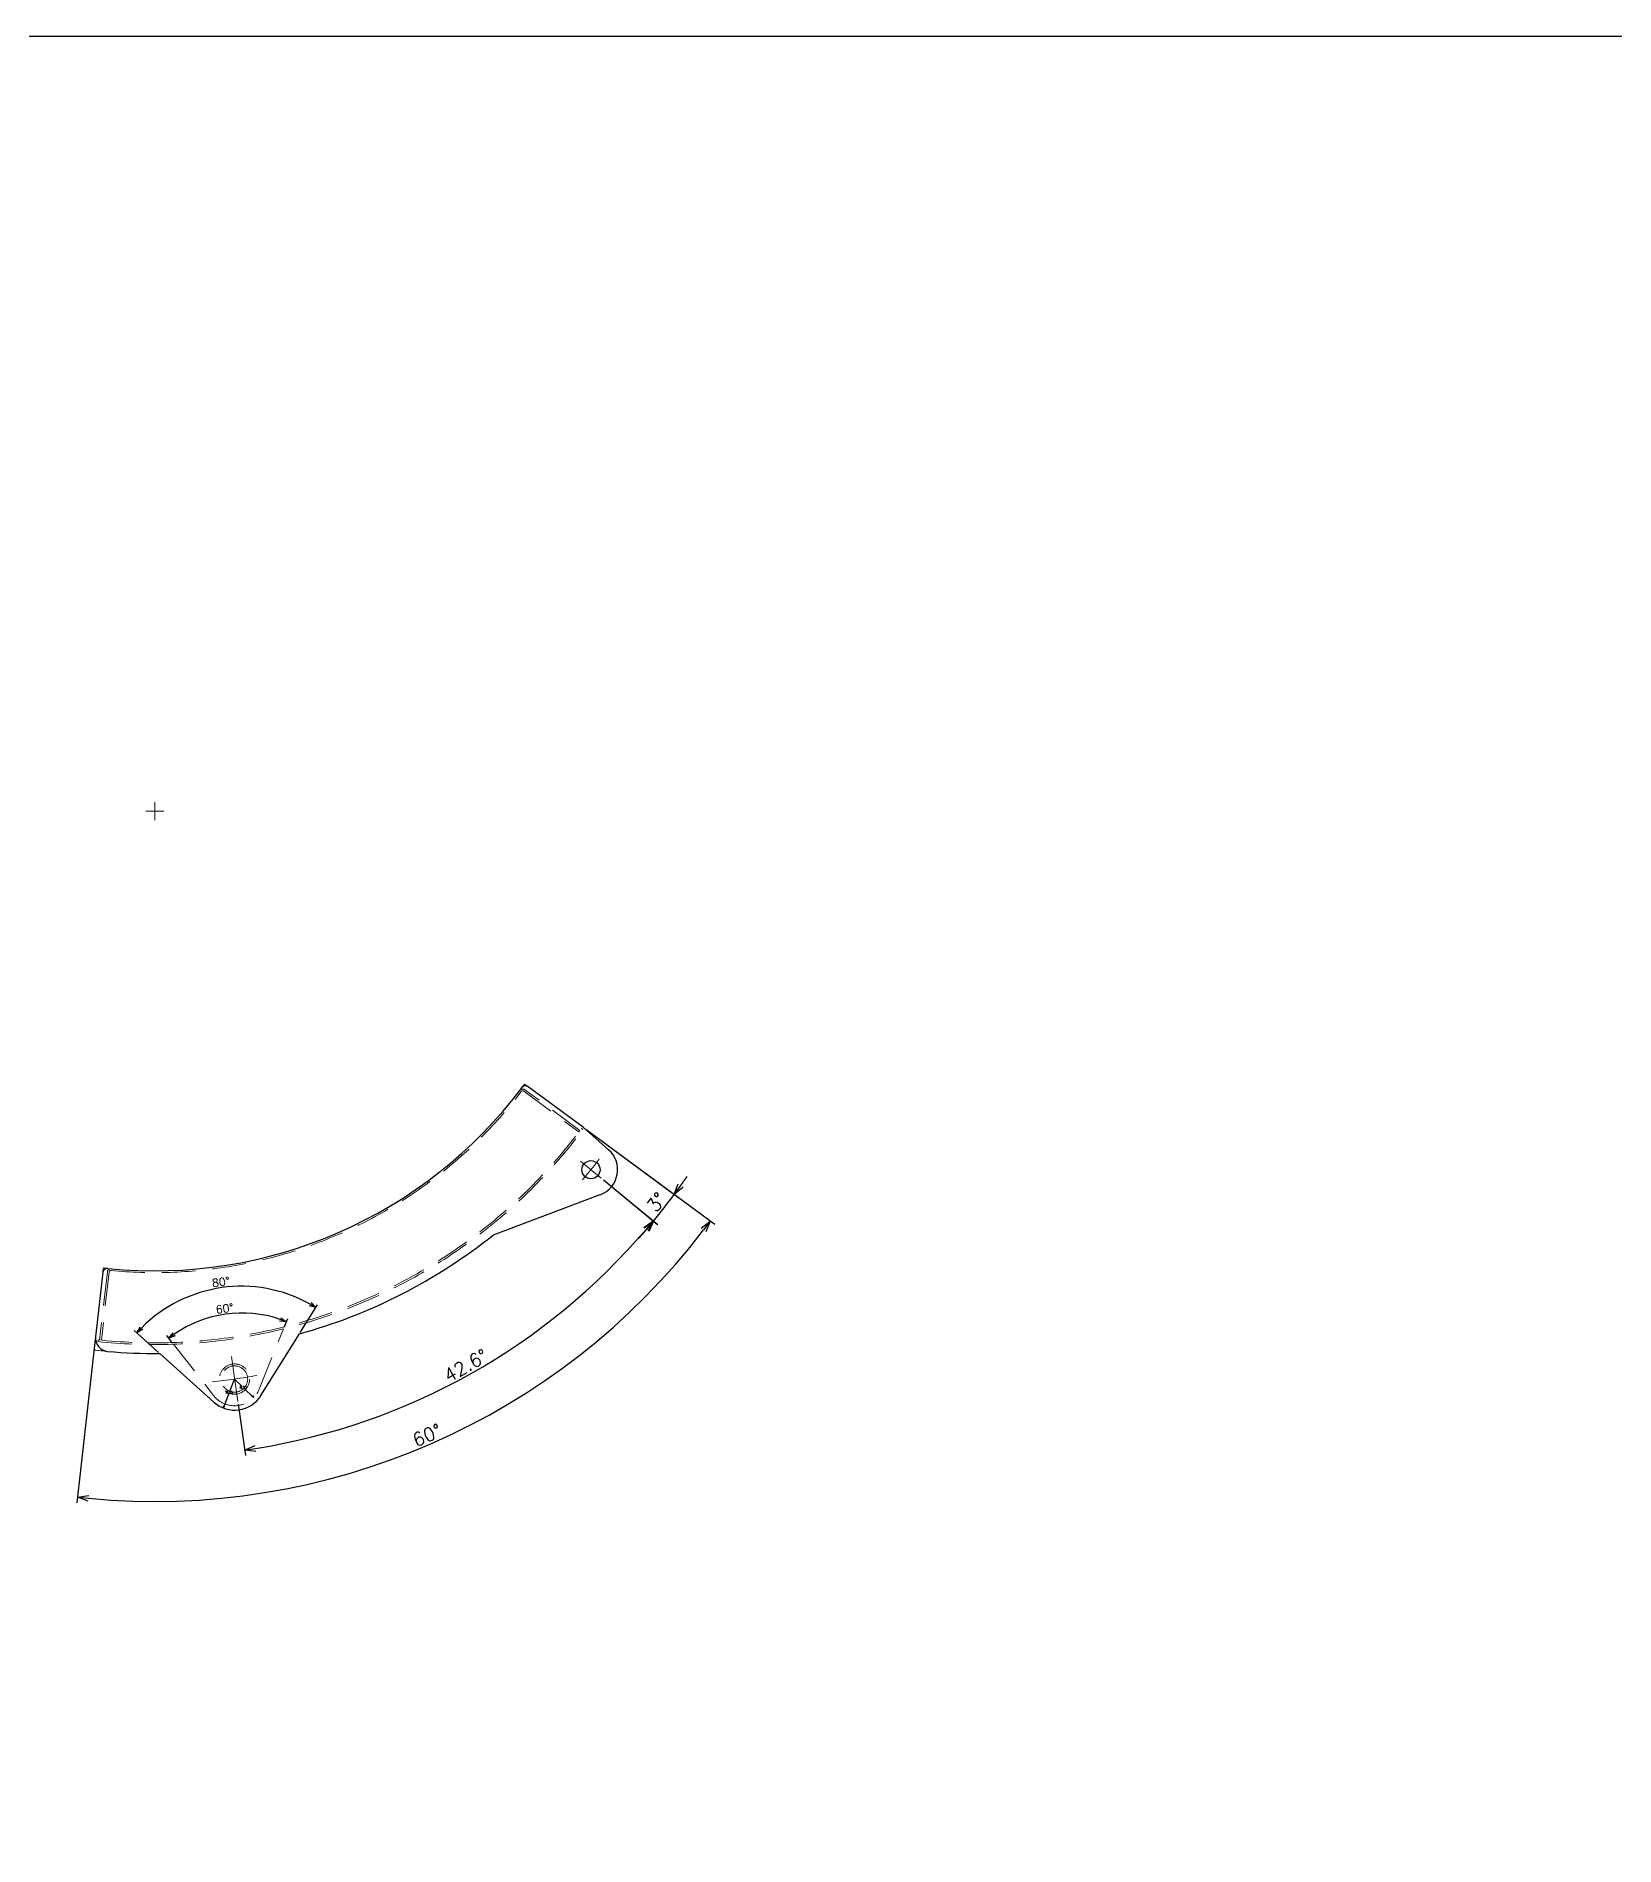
# Model space of a CAD drawing. Header units: millimetres. Extents: x -16130 to 36813, y -8099 to 27484.
# Drawn here: x 4548 to 6324, y -3257 to -1222 of the extents above; entities that cross this region are included whole.
import ezdxf

# ---------------------------------------------------------------- set-up
doc = ezdxf.new("R2010")
doc.units = ezdxf.units.MM
doc.header["$LTSCALE"] = 6
doc.header["$PDMODE"] = 99
doc.header["$PDSIZE"] = 1
doc.linetypes.add('CENTER2', pattern=[28.575, 19.05, -3.175, 3.175, -3.175])
doc.linetypes.add('HIDDEN', pattern=[9.525, 6.35, -3.175])
for name, color, linetype, lineweight in [('04_HIDDEN', 2, 'HIDDEN', 13), ('05_CENTER', 4, 'CENTER2', 13), ('08_DIM', 3, 'Continuous', 13)]:
    doc.layers.add(name, color=color, linetype=linetype, lineweight=lineweight)
doc.layers.add('10_DRAFT', color=8, linetype='Continuous', lineweight=0, plot=False)
doc.styles.add('KSS_TXT', font='txt.shx', dxfattribs={"bigfont": 'extfont2.shx'})
doc.dimstyles.new('KSS_DIM', dxfattribs={"dimtxt": 3, "dimasz": 2.5, "dimexe": 1.25, "dimexo": 0.625, "dimtad": 1, "dimdsep": 46, "dimtxsty": 'KSS_TXT', "dimblk": 'OPEN30', "dimcen": 0, "dimazin": 2, "dimtfac": 0.75, "dimtmove": 0, "dimatfit": 3, "dimldrblk": 'OPEN30', "dimfxl": 1, "dimtolj": 1, "dimarcsym": 0})
doc.dimstyles.new('KSS_DIM$4', dxfattribs={"dimtxt": 3, "dimasz": 2.5, "dimexe": 1.25, "dimexo": 0.625, "dimtad": 1, "dimtih": 1, "dimtoh": 1, "dimdsep": 46, "dimtxsty": 'KSS_TXT', "dimblk": 'OPEN30', "dimcen": 0, "dimse1": 1, "dimazin": 2, "dimtfac": 0.75, "dimtofl": 0, "dimtmove": 0, "dimatfit": 3, "dimldrblk": 'OPEN30', "dimfxl": 1, "dimtolj": 1, "dimarcsym": 0})

# ---------------------------------------------------------------- blocks, each defined once
blk = doc.blocks.new('A$C213D0124_1_1')
at = {"color": 0}
for p, q in [((-549.3, 113.8), (-585.8, 50.7)), ((11.2, 46.9), (-27.4, 113.8)), ((27.2, 12.7), (11.2, 46.9)), ((-493.3, -70), (-527.2, 4.6)), ((-129.8, -23.2), (-1.6, -29.9))]:
    blk.add_line(p, q, dxfattribs=at)
blk.add_line((-441.7, -84.3), (-374.3, -38))
blk.add_circle((0, 0), 10.2, dxfattribs=at)
for centre, radius, start, end in [((-545, 111.3), 5, 60.541, 150.0026), ((-288.3, 565.8), 517, 240.5395, 299.4448), ((-31.7, 111.3), 5, 30, 119.4433), ((-572.8, 43.2), 15, 150.0026, 241.4372), ((-288.3, 565.8), 610, 241.4372, 246.9429), ((0, 0), 30, 267.0058, 25.0038), ((-288.2, 565.1), 609.3, 261.8705, 285.0696), ((-461.5, -55.5), 35, 204.4283, 304.5081)]:
    blk.add_arc(centre, radius, start, end, dxfattribs=at)
at = {"layer": '04_HIDDEN'}
for p, q in [((-544.5, 112.2), (-583.1, 45.5)), ((-542.8, 111.2), (-581.3, 44.5)), ((-34, 111.2), (4.5, 44.5)), ((6.3, 45.5), (-32.2, 112.2)), ((-584.5, 46.3), (-585.5, 44.6)), ((4.5, 44.5), (6.3, 45.5)), ((9.9, 45.2), (8.9, 47)), ((-508.8, 7.8), (-490.6, -62.9)), ((-440.6, -76.9), (-388.4, -25.8))]:
    blk.add_line(p, q, dxfattribs=at)
for radius in [17, 14.8]:
    blk.add_circle((-461.6, -55.5), radius, dxfattribs=at)
for centre, radius, start, end in [((-541, 110.2), 4, 60.9809, 149.9936), ((-541, 110.2), 2, 60.9809, 149.9936), ((-288.3, 565.8), 519, 240.9809, 299.0017), ((-35.7, 110.2), 4, 30, 119.0017), ((-35.7, 110.2), 2, 30, 119.0017), ((-288.3, 565.8), 600, 240.3176, 299.8093), ((-288.3, 565.8), 598, 240.3162, 299.8103), ((-461.6, -55.5), 30, 194.425, 314.425)]:
    blk.add_arc(centre, radius, start, end, dxfattribs=at)
at = {"layer": '05_CENTER'}
for p, q in [((6.8, -13.3), (-6.8, 13.3)), ((-468.4, -80), (-454.7, -30.9))]:
    blk.add_line(p, q, dxfattribs=at)
for radius, start, end in [(635, 295.6478, 298.3506), (645, 252.1666, 256.6833)]:
    blk.add_arc((-288.3, 565.8), radius, start, end, dxfattribs=at)
at = {"layer": '10_DRAFT'}
for p, q in [((-292.3, 556.5), (-284.2, 575.1)), ((-279, 561.8), (-297.6, 569.9)), ((-549.3, 113.8), (-546.9, 118.1)), ((-546.9, 118.1), (-542.6, 115.7)), ((-34.2, 115.6), (-29.9, 118.1)), ((-29.9, 118.1), (-27.4, 113.8)), ((-585.8, 50.7), (-593.4, 37.6))]:
    blk.add_line(p, q, dxfattribs=at)
blk.add_arc((-288.3, 565.8), 610, 239.9928, 241.4372, dxfattribs=at)
blk = doc.blocks.new('_Open30')
at = {"color": 0, "linetype": 'ByBlock', "lineweight": -2}
for p, q in [((-1, 0.27), (0, 0)), ((0, 0), (-1, -0.27)), ((0, 0), (-1, 0))]:
    blk.add_line(p, q, dxfattribs=at)
blk = doc.blocks.new('*D2200')
at = {"layer": '08_DIM', "color": 0, "lineweight": -2, "transparency": 16777216}
for p, q in [((4827.2, -2673.9), (4831.2, -2664.2)), ((4701.6, -2691.6), (4695.1, -2683.3))]:
    blk.add_line(p, q, dxfattribs=at)
blk.add_arc((4779.7, -2791.5), 133.6, 71.2168, 124.7832, dxfattribs=at)
at = {"layer": 'Defpoints', "color": 0, "transparency": 16777216}
for p in [(4784.4, -2658), (4826.5, -2675.7), (4702.8, -2693.1), (4799.2, -2743.4), (4747.7, -2750.6)]:
    blk.add_point(p, dxfattribs=at)
at = {"layer": '08_DIM', "color": 0, "lineweight": -2, "transparency": 16777216, "xscale": 7.5, "yscale": 7.5, "zscale": 7.5}
for p, rotation in [((4829.8, -2667.7), 339.6084063669468), ((4697.5, -2686.3), 216.3915936336284)]:
    blk.add_blockref('_Open30', p, dxfattribs=dict(at, rotation=rotation))
at = {"layer": '08_DIM', "color": 0, "transparency": 16777216, "insert": (4760.2, -2652.9), "char_height": 9, "attachment_point": 5, "rotation": 8, "style": 'KSS_TXT'}
blk.add_mtext('\\A1;60%%d', dxfattribs=at)
blk = doc.blocks.new('*D2201')
at = {"layer": '08_DIM', "color": 0, "lineweight": -2, "transparency": 16777216}
for p, q in [((4845.3, -2679.7), (4864.8, -2648.5)), ((4685.8, -2702.1), (4658.6, -2677.6))]:
    blk.add_line(p, q, dxfattribs=at)
blk.add_arc((4779.1, -2786.1), 158.3, 60.7974, 135.289, dxfattribs=at)
at = {"layer": 'Defpoints', "color": 0, "transparency": 16777216}
for p in [(4793.6, -2628.4), (4844.3, -2681.3), (4687.2, -2703.4), (4748, -2758.1), (4801.1, -2750.6)]:
    blk.add_point(p, dxfattribs=at)
at = {"layer": '08_DIM', "color": 0, "lineweight": -2, "transparency": 16777216, "xscale": 7.5, "yscale": 7.5, "zscale": 7.5}
for p, rotation in [((4862.8, -2651.7), 329.4402860271987), ((4661.4, -2680.1), 226.6461714820914)]:
    blk.add_blockref('_Open30', p, dxfattribs=dict(at, rotation=rotation))
at = {"layer": '08_DIM', "color": 0, "transparency": 16777216, "insert": (4756, -2623), "char_height": 9, "attachment_point": 5, "rotation": 8.0432, "style": 'KSS_TXT'}
blk.add_mtext('\\A1;80%%d', dxfattribs=at)
blk = doc.blocks.new('*D2874')
at = {"layer": '08_DIM', "color": 0, "lineweight": -2, "transparency": 16777216}
for p, q in [((5186.2, -2508.2), (5247, -2558.2)), ((4775.3, -2760.5), (4783.5, -2818.2))]:
    blk.add_line(p, q, dxfattribs=at)
blk.add_arc((4681.6, -2093.4), 725.7, 278.9869, 319.5939, dxfattribs=at)
at = {"layer": 'Defpoints', "color": 0, "transparency": 16777216}
for p in [(5160.6, -2487.2), (5183.8, -2506.2), (4767.8, -2706.9), (4774.9, -2757.4), (4955.7, -2765.3)]:
    blk.add_point(p, dxfattribs=at)
at = {"layer": '08_DIM', "color": 0, "lineweight": -2, "transparency": 16777216, "xscale": 12.5, "yscale": 12.5, "zscale": 12.5}
for p, rotation in [((5242.2, -2554.2), 50.08739273588625), ((4782.6, -2812), 188.4934732425188)]:
    blk.add_blockref('_Open30', p, dxfattribs=dict(at, rotation=rotation))
at = {"layer": '08_DIM', "color": 0, "transparency": 16777216, "insert": (5031.4, -2717), "char_height": 15, "attachment_point": 5, "rotation": 29.2904, "style": 'KSS_TXT'}
blk.add_mtext('\\A1;42.6%%d', dxfattribs=at)
blk = doc.blocks.new('*D2875')
at = {"layer": '08_DIM', "color": 0, "lineweight": -2, "transparency": 16777216}
for p, q in [((5166.3, -2451.1), (5270.9, -2528.3)), ((5186.2, -2508.2), (5247.4, -2558.5))]:
    blk.add_line(p, q, dxfattribs=at)
for start, end in [(324.5613, 325.5476), (320.5809, 323.575), (318.6083, 319.5946)]:
    blk.add_arc((4681.6, -2093.4), 726.2, start, end, dxfattribs=at)
at = {"layer": 'Defpoints', "color": 0, "transparency": 16777216}
for p in [(5101.6, -2403.4), (5163.7, -2449.2), (5160.6, -2487.2), (5183.8, -2506.2), (5250.5, -2544.7)]:
    blk.add_point(p, dxfattribs=at)
at = {"layer": '08_DIM', "color": 0, "lineweight": -2, "transparency": 16777216, "xscale": 12.5, "yscale": 12.5, "zscale": 12.5}
for p, rotation in [((5265.9, -2524.6), 234.0681942080152), ((5242.6, -2554.5), 50.08771557076507)]:
    blk.add_blockref('_Open30', p, dxfattribs=dict(at, rotation=rotation))
at = {"layer": '08_DIM', "color": 0, "transparency": 16777216, "insert": (5246, -2533.2), "char_height": 15, "attachment_point": 5, "rotation": 52.078, "style": 'KSS_TXT'}
blk.add_mtext('\\A1;3%%d', dxfattribs=at)
blk = doc.blocks.new('*D2876')
at = {"layer": '08_DIM', "color": 0, "lineweight": -2, "transparency": 16777216}
for p, q in [((5166.3, -2451.1), (5311.4, -2558.1)), ((4614.7, -2687.6), (4594, -2871.2))]:
    blk.add_line(p, q, dxfattribs=at)
blk.add_arc((4681.6, -2093.4), 776.4, 264.5001, 322.6526, dxfattribs=at)
at = {"layer": 'Defpoints', "color": 0, "transparency": 16777216}
for p in [(5101.6, -2403.4), (5163.7, -2449.2), (4623.2, -2612.1), (4615, -2684.5), (4863.8, -2848.1)]:
    blk.add_point(p, dxfattribs=at)
at = {"layer": '08_DIM', "color": 0, "lineweight": -2, "transparency": 16777216, "xscale": 12.5, "yscale": 12.5, "zscale": 12.5}
for p, rotation in [((5306.3, -2554.4), 53.11383245801592), ((4594.7, -2865), 174.0388962933285)]:
    blk.add_blockref('_Open30', p, dxfattribs=dict(at, rotation=rotation))
at = {"layer": '08_DIM', "color": 0, "transparency": 16777216, "insert": (4987.9, -2795.3), "char_height": 15, "attachment_point": 5, "rotation": 23.5764, "style": 'KSS_TXT'}
blk.add_mtext('\\A1;60%%d', dxfattribs=at)
blk = doc.blocks.new('*D2886')
at = {"layer": '08_DIM', "color": 0, "lineweight": -2, "transparency": 16777216}
for p, q in [((4766.3, -2745.1), (4771.4, -2732.1)), ((4764.6, -2749.3), (4759.5, -2762.3))]:
    blk.add_line(p, q, dxfattribs=at)
at = {"layer": 'Defpoints', "color": 0, "transparency": 16777216}
for p in [(4771.4, -2732.1), (4758.6, -2764.7)]:
    blk.add_point(p, dxfattribs=at)
at = {"layer": '08_DIM', "color": 0, "lineweight": -2, "transparency": 16777216, "xscale": 2.5, "yscale": 2.5, "zscale": 2.5, "rotation": 248.4527559727219}
blk.add_blockref('_Open30', (4758.6, -2764.7), dxfattribs=at)
at = {"layer": '08_DIM', "color": 0, "transparency": 16777216, "insert": (4765.5, -2747.2), "char_height": 3, "attachment_point": 5, "style": 'KSS_TXT'}
blk.add_mtext('\\A1;R35', dxfattribs=at)
blk = doc.blocks.new('*D2887')
at = {"layer": '08_DIM', "color": 0, "lineweight": -2, "transparency": 16777216}
for p, q in [((4779, -2739.6), (4771.4, -2732.1)), ((4783.4, -2743.8), (4791.1, -2751.3))]:
    blk.add_line(p, q, dxfattribs=at)
at = {"layer": 'Defpoints', "color": 0, "transparency": 16777216}
for p in [(4771.4, -2732.1), (4792.9, -2753)]:
    blk.add_point(p, dxfattribs=at)
at = {"layer": '08_DIM', "color": 0, "lineweight": -2, "transparency": 16777216, "xscale": 2.5, "yscale": 2.5, "zscale": 2.5, "rotation": 315.8393647538603}
blk.add_blockref('_Open30', (4792.9, -2753), dxfattribs=at)
at = {"layer": '08_DIM', "color": 0, "transparency": 16777216, "insert": (4781.2, -2741.7), "char_height": 3, "attachment_point": 5, "style": 'KSS_TXT'}
blk.add_mtext('\\A1;R30', dxfattribs=at)

msp = doc.modelspace()

# ---------------------------------------------------------------- linework, layer by layer
at = {"color": 2}
msp.add_lwpolyline([(1041.39534, -1221.80001), (9149.08984, -1221.80001), (9149.08984, -6275.67349), (1041.39534, -6275.67349)], close=True, dxfattribs=at)

# ---------------------------------------------------------------- block references
at = {"rotation": 23.57504434045495}
msp.add_blockref('A$C213D0124_1_1', (5172.20806, -2496.68438), dxfattribs=at)

# ---------------------------------------------------------------- dimensions: what is measured, and where the dimension line sits
at = {"layer": '08_DIM'}
for base, line1, line2, override, picture, middle in [((4863.83946, -2848.14061), ((4623.18835, -2612.07199), (4615.04129, -2684.45015)), ((5163.73742, -2449.20597), (5101.6263, -2403.37193)), {"dimscale": 5}, '*D2876', (4987.87487, -2795.28815)), ((5250.5092, -2544.67241), ((5163.73742, -2449.20597), (5101.6263, -2403.37193)), ((5183.77858, -2506.19499), (5160.63754, -2487.17378)), {"dimscale": 5, "dimadec": 1}, '*D2875', (5246.0364, -2533.17026)), ((4955.70769, -2765.32802), ((5183.77858, -2506.19499), (5160.63754, -2487.17378)), ((4774.90427, -2757.36813), (4767.80645, -2706.86446)), {"dimscale": 5, "dimadec": 1}, '*D2874', (5031.42208, -2717.04772)), ((4793.62191, -2628.40451), ((4748.01748, -2758.11679), (4687.19252, -2703.35613)), ((4801.14411, -2750.60945), (4844.33137, -2681.27171)), {"dimscale": 3, "dimadec": 0}, '*D2201', (4756.01483, -2622.97876)), ((4784.3689, -2658.01136), ((4702.77206, -2693.06141), (4747.71552, -2750.58641)), ((4799.17136, -2743.35476), (4826.51649, -2675.67318)), {"dimscale": 3}, '*D2200', (4760.2251, -2652.91722))]:
    dim = msp.add_angular_dim_2l(base=base, line1=line1, line2=line2, dimstyle='KSS_DIM', override=override, dxfattribs=at)
    dim.commit()
    dim.dimension.update_dxf_attribs({"geometry": picture, "text_midpoint": middle})
for center, mpoint, picture, middle in [((4771.43506, -2732.1051), (4758.58067, -2764.65913), '*D2886', (4765.46695, -2747.21947)), ((4771.35536, -2732.11629), (4792.87704, -2753.01647), '*D2887', (4781.21946, -2741.69554))]:
    dim = msp.add_radius_dim(center=center, mpoint=mpoint, dimstyle='KSS_DIM$4', override={"dimscale": 1, "dimpost": 'R<>', "dimtix": 1, "dimatfit": 2}, dxfattribs=at)
    dim.commit()
    dim.dimension.update_dxf_attribs({"geometry": picture, "text_midpoint": middle})

doc.saveas('drawing.dxf')
